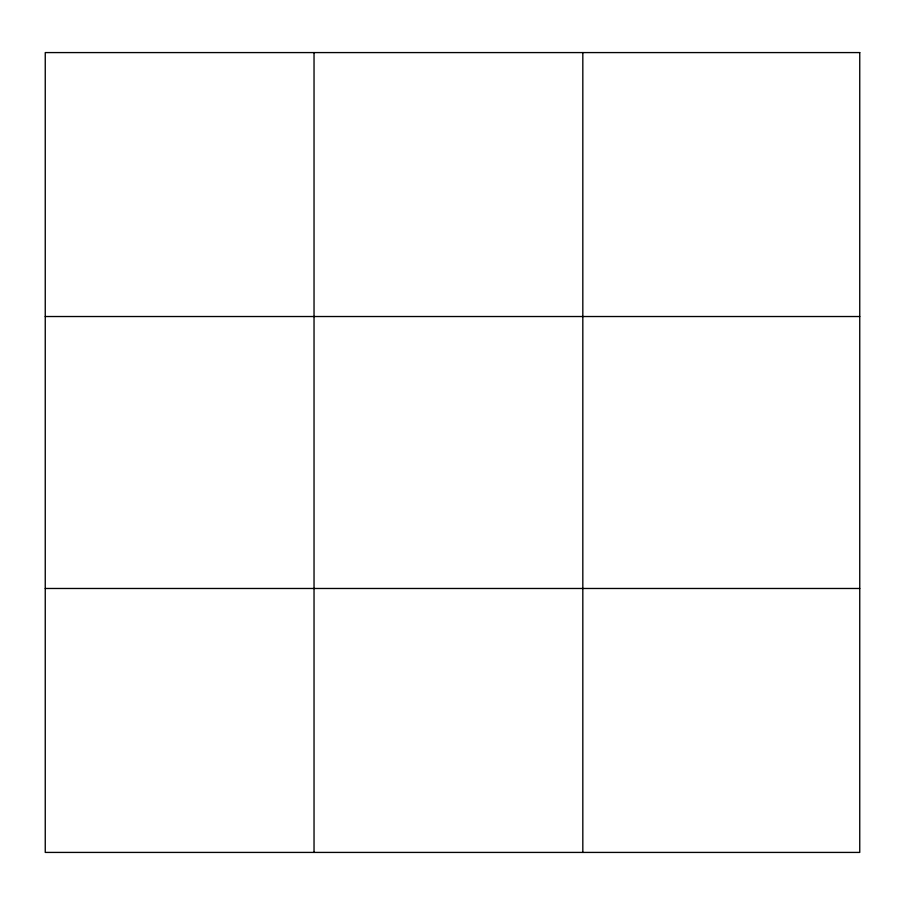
<?xml version="1.0" encoding="UTF-8"?>
<svg xmlns="http://www.w3.org/2000/svg" width="905" height="905" viewBox="0 0 905 905"><rect width="100%" height="100%" fill="white"/><g stroke="black" fill="none" stroke-linecap="round" stroke-linejoin="round"><path stroke-width="1.36" d="M314.035 852.42L314.035 52.581M582.82 852.42L582.82 52.581M45.25 316.524L859.75 316.524M45.25 588.476L859.75 588.476M859.75 52.581L859.75 852.42L45.25 852.42L45.25 52.581L859.75 52.581"/></g></svg>
